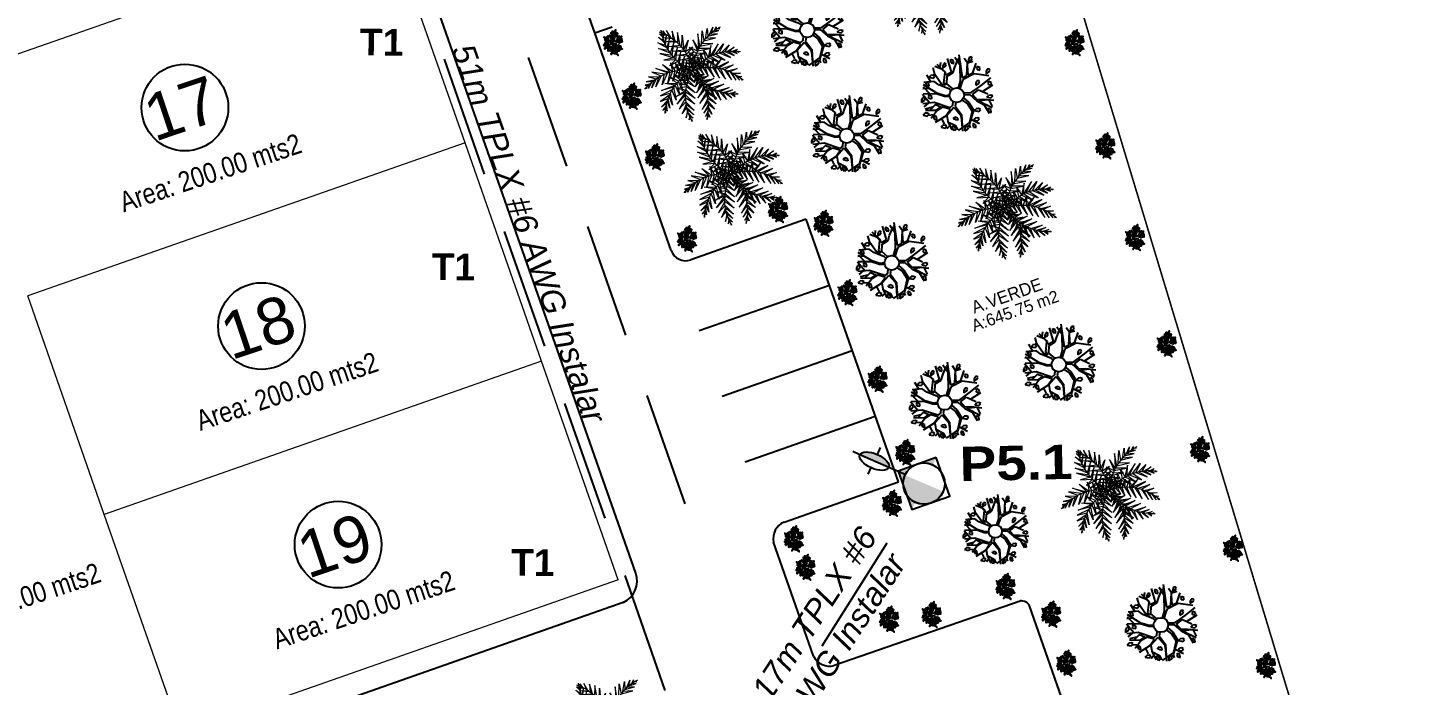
# Model space of a CAD drawing. Extents: x 604418 to 606014, y 1310869 to 1312555.
# Drawn here: x 605750.9 to 605810.6, y 1311115.4 to 1311143.9 of the extents above; entities that cross this region are included whole.
import ezdxf

# ---------------------------------------------------------------- set-up
doc = ezdxf.new("R2010")
doc.units = 0
doc.header["$MEASUREMENT"] = 0
for name, pattern in [('ACAD_ISO14W100', [24, 12, -3, 0, -3, 0, -3, 0, -3]), ('CONTINUA', [0]), ('DASHED', [0.75, 0.5, -0.25])]:
    doc.linetypes.add(name, pattern=pattern)
doc.layers.get('0').update_dxf_attribs({"color": 10})
doc.layers.add('1-Cartografia', color=7, linetype='Continuous', lineweight=13)
doc.layers.add('2.RED_MT_INSTALAR', color=1, linetype='ACAD_ISO14W100', lineweight=30)
for name, color, linetype in [('APOYO EXISTENTE CONCRETO', 7, 'Continuous'), ('ARBOLES', 102, 'Continuous'), ('DETALLES', 7, 'Continuous'), ('FLORES', 7, 'Continuous'), ('HPC A INSTALAR', 1, 'Continuous'), ('MT A INSTALAR', 3, 'Continuous'), ('MUEBLES', 2, 'Continuous'), ('PALME-1', 82, 'Continuous')]:
    doc.layers.add(name, color=color, linetype=linetype)
doc.styles.add('ARIAL', font='')
doc.styles.add('ROTULOS', font='arial.ttf', dxfattribs={"height": 3})
doc.styles.add('TSN - Arial Narrow', font='ARIALN.TTF')
doc.styles.get('ARIAL').set_extended_font_data('Arial Black', bold=True)

# ---------------------------------------------------------------- blocks, each defined once
blk = doc.blocks.new('A$C48C97B70')
at = {"layer": 'PALME-1', "lineweight": 5}
for p, q in [((2.072, 6.54), (2.171, 6.533)), ((2.216, 6.497), (2.072, 6.54)), ((2.315, 6.6), (2.309, 6.418)), ((2.41, 6.325), (2.315, 6.6)), ((2.552, 6.547), (2.605, 6.122)), ((2.687, 6.026), (2.552, 6.547)), ((2.109, 6.384), (2.41, 6.325)), ((2.556, 6.176), (2.109, 6.384)), ((2.171, 6.148), (2.687, 6.026)), ((2.793, 5.89), (2.171, 6.148)), ((2.251, 5.877), (2.912, 5.72)), ((3.009, 5.561), (2.251, 5.877)), ((2.903, 6.407), (2.793, 5.89)), ((2.912, 5.72), (2.903, 6.407)), ((3.221, 6.198), (3.009, 5.561)), ((3.129, 5.334), (3.221, 6.198)), ((3.21, 5.152), (3.477, 5.948)), ((3.477, 5.948), (3.277, 4.976)), ((2.388, 5.472), (3.129, 5.334)), ((3.21, 5.152), (2.388, 5.472)), ((2.535, 5.1), (3.277, 4.976)), ((3.328, 4.818), (2.535, 5.1)), ((2.683, 4.767), (3.377, 4.635)), ((3.409, 4.484), (2.683, 4.767)), ((3.277, 4.976), (3.756, 5.506)), ((3.756, 5.506), (3.328, 4.818)), ((3.909, 4.977), (3.328, 4.818)), ((3.377, 4.635), (3.909, 4.977)), ((5.099, 4.709), (4.7, 4.004)), ((4.863, 4.035), (5.099, 4.709)), ((5.621, 4.675), (4.863, 4.035)), ((5.049, 4.06), (5.621, 4.675)), ((0.485, 3.926), (0.936, 3.651)), ((1.136, 3.706), (0.485, 3.926)), ((1.318, 3.745), (0.768, 3.135)), ((0.788, 4.157), (1.318, 3.745)), ((1.572, 3.782), (0.788, 4.157)), ((1.109, 4.315), (1.959, 3.803)), ((1.771, 3.798), (1.109, 4.315)), ((1.771, 3.798), (1.195, 3.13)), ((1.195, 3.13), (1.572, 3.782)), ((1.595, 3.144), (1.959, 3.803)), ((2.125, 3.798), (1.595, 3.144)), ((1.619, 4.431), (2.125, 3.798)), ((1.959, 3.803), (1.619, 4.431)), ((1.958, 3.173), (2.314, 3.783)), ((2.467, 3.763), (1.958, 3.173)), ((2.169, 4.399), (2.125, 3.798)), ((2.314, 3.783), (2.169, 4.399)), ((2.375, 3.225), (2.621, 3.736)), ((2.483, 4.305), (2.467, 3.763)), ((2.621, 3.736), (2.483, 4.305)), ((2.742, 4.179), (2.773, 3.702)), ((2.911, 3.665), (2.742, 4.179)), ((2.871, 4.392), (3.435, 4.33)), ((3.454, 4.176), (2.871, 4.392)), ((2.956, 4.034), (3.027, 3.628)), ((3.19, 3.57), (2.956, 4.034)), ((3.012, 4.138), (3.464, 4.032)), ((3.469, 3.911), (3.012, 4.138)), ((3.181, 3.857), (3.468, 3.739)), ((3.462, 3.617), (3.181, 3.857)), ((3.925, 4.65), (3.409, 4.484)), ((3.435, 4.33), (3.925, 4.65)), ((3.893, 4.364), (3.454, 4.176)), ((3.464, 4.032), (3.893, 4.364)), ((3.468, 3.739), (3.827, 4.113)), ((3.827, 4.113), (3.469, 3.911)), ((3.685, 3.61), (3.842, 4.104)), ((3.842, 4.104), (3.836, 3.693)), ((3.945, 3.747), (4.03, 4.282)), ((4.254, 3.401), (3.945, 3.747)), ((4.03, 4.282), (4.076, 3.806)), ((4.076, 3.806), (4.544, 3.399)), ((4.221, 3.864), (4.266, 4.448)), ((4.544, 3.399), (4.221, 3.864)), ((4.266, 4.448), (4.368, 3.915)), ((4.368, 3.915), (4.964, 3.413)), ((4.516, 3.959), (4.561, 4.59)), ((4.964, 3.413), (4.516, 3.959)), ((4.561, 4.59), (4.7, 4.004)), ((4.7, 4.004), (5.327, 3.442)), ((5.327, 3.442), (4.863, 4.035)), ((5.049, 4.06), (5.724, 3.492)), ((5.248, 4.076), (5.963, 4.571)), ((5.724, 3.492), (5.248, 4.076)), ((5.963, 4.571), (5.505, 4.079)), ((5.505, 4.079), (6.145, 3.565)), ((5.691, 4.07), (6.298, 4.391)), ((6.145, 3.565), (5.691, 4.07)), ((6.298, 4.391), (5.897, 4.047)), ((5.897, 4.047), (6.422, 3.625)), ((6.068, 4.019), (6.59, 4.15)), ((6.422, 3.625), (6.068, 4.019)), ((6.59, 4.15), (6.19, 3.993)), ((6.261, 3.976), (6.658, 3.683)), ((6.462, 3.919), (6.749, 3.967)), ((6.658, 3.683), (6.462, 3.919)), ((6.749, 3.967), (6.592, 3.874)), ((6.706, 3.831), (6.813, 3.725)), ((6.813, 3.725), (6.759, 3.809)), ((0.172, 3.309), (0.083, 3.188)), ((0.083, 3.188), (0.123, 3.278)), ((0.108, 3.437), (0.277, 3.37)), ((0.398, 3.434), (0.108, 3.437)), ((0.236, 3.642), (0.655, 3.551)), ((0.772, 3.596), (0.236, 3.642)), ((0.588, 3.523), (0.242, 3.171)), ((0.242, 3.171), (0.398, 3.434)), ((0.936, 3.651), (0.485, 3.15)), ((0.485, 3.15), (0.772, 3.596)), ((0.768, 3.135), (1.136, 3.706)), ((2.305, 2.87), (2.804, 2.657)), ((2.885, 2.79), (2.305, 2.87)), ((2.773, 3.702), (2.375, 3.225)), ((2.517, 3.065), (2.973, 2.919)), ((3.058, 3.034), (2.517, 3.065)), ((2.661, 3.273), (2.911, 3.665)), ((3.027, 3.628), (2.661, 3.273)), ((3.248, 3.258), (2.731, 3.212)), ((2.731, 3.212), (3.134, 3.129)), ((2.973, 2.919), (3.27, 2.374)), ((2.982, 3.339), (3.19, 3.57)), ((3.302, 3.524), (2.982, 3.339)), ((3.331, 2.658), (3.058, 3.034)), ((3.134, 3.129), (3.331, 2.658)), ((3.387, 2.981), (3.248, 3.258)), ((3.333, 3.347), (3.387, 2.981)), ((3.534, 3.189), (3.34, 2.708)), ((3.34, 2.708), (3.598, 3.029)), ((3.647, 2.918), (3.373, 2.451)), ((3.494, 3.304), (3.845, 3.186)), ((3.845, 3.186), (3.534, 3.189)), ((3.581, 3.546), (3.927, 3.415)), ((3.598, 3.029), (4.106, 2.989)), ((4.106, 2.989), (3.647, 2.918)), ((3.927, 3.415), (3.685, 3.61)), ((3.71, 2.789), (4.331, 2.805)), ((4.331, 2.805), (3.785, 2.652)), ((3.836, 3.693), (4.254, 3.401)), ((1.792, 1.596), (2.581, 2.199)), ((2.516, 2.023), (1.792, 1.596)), ((1.871, 2.113), (2.646, 2.352)), ((2.581, 2.199), (1.871, 2.113)), ((2.103, 2.613), (2.646, 2.352)), ((2.729, 2.522), (2.103, 2.613)), ((2.516, 2.023), (2.926, 1.242)), ((3.06, 1.619), (2.581, 2.199)), ((2.646, 2.352), (3.06, 1.619)), ((3.166, 1.967), (2.729, 2.522)), ((2.804, 2.657), (3.166, 1.967)), ((3.27, 2.374), (2.885, 2.79)), ((3.373, 2.451), (3.71, 2.789)), ((3.785, 2.652), (3.45, 2.173)), ((3.45, 2.173), (3.866, 2.519)), ((3.953, 2.391), (3.586, 1.876)), ((3.586, 1.876), (4.066, 2.239)), ((3.866, 2.519), (4.646, 2.527)), ((3.926, 1.441), (4.066, 2.239)), ((4.172, 2.112), (3.926, 1.441)), ((4.646, 2.527), (3.953, 2.391)), ((4.066, 2.239), (4.908, 2.274)), ((4.908, 2.274), (4.172, 2.112)), ((4.35, 1.136), (4.172, 2.112)), ((4.3, 1.974), (5.183, 1.983)), ((4.3, 1.974), (4.35, 1.136)), ((5.183, 1.983), (4.444, 1.835)), ((2.457, 1.832), (1.821, 1.24)), ((1.821, 1.24), (2.399, 1.582)), ((2.369, 1.398), (1.925, 0.874)), ((1.925, 0.874), (2.347, 1.192)), ((2.338, 1.019), (2.097, 0.538)), ((2.647, 0.589), (2.338, 1.019)), ((2.347, 1.192), (2.647, 0.589)), ((2.764, 0.846), (2.369, 1.398)), ((2.399, 1.582), (2.764, 0.846)), ((2.926, 1.242), (2.457, 1.832)), ((4.444, 1.835), (4.68, 0.999)), ((4.68, 0.999), (4.639, 1.669)), ((4.639, 1.669), (5.461, 1.659)), ((5.461, 1.659), (4.789, 1.558)), ((4.789, 1.558), (5.053, 0.924)), ((5.053, 0.924), (4.963, 1.444)), ((4.963, 1.444), (5.636, 1.437)), ((5.636, 1.437), (5.112, 1.358)), ((5.112, 1.358), (5.431, 0.925)), ((5.431, 0.925), (5.223, 1.3)), ((5.289, 1.268), (5.782, 1.241)), ((5.782, 1.241), (5.48, 1.184)), ((5.48, 1.184), (5.67, 0.964)), ((5.67, 0.964), (5.609, 1.136)), ((5.724, 1.097), (5.874, 1.11)), ((5.874, 1.11), (5.78, 1.08)), ((2.097, 0.538), (2.337, 0.894)), ((2.351, 0.612), (2.242, 0.343)), ((2.242, 0.343), (2.366, 0.476)), ((2.338, 0.821), (2.539, 0.37)), ((2.539, 0.37), (2.351, 0.612)), ((2.384, 0.355), (2.464, 0.229)), ((2.464, 0.229), (2.394, 0.298))]:
    blk.add_line(p, q, dxfattribs=at)
for points in [[(2.17, 6.478), (2.241, 6.61), (2.176, 6.535)], [(2.227, 5.436), (1.748, 5.928), (2.191, 5.641)], [(2.17, 5.812), (1.897, 6.276), (2.16, 5.937)], [(2.155, 6.219), (2.027, 6.48), (2.16, 6.356)], [(2.156, 6.01), (2.325, 6.474), (2.155, 6.219)], [(2.191, 5.641), (2.448, 6.263), (2.17, 5.812)], [(2.271, 5.255), (2.584, 6.015), (2.227, 5.436)], [(2.418, 4.824), (2.773, 5.631), (2.346, 5.01)], [(4.393, 4.884), (4.496, 5.717), (4.256, 4.754)], [(4.545, 5.014), (4.834, 5.833), (4.75, 5.166)], [(4.907, 5.267), (5.211, 5.884), (5.087, 5.37)], [(5.242, 5.447), (5.588, 5.859), (5.357, 5.498)], [(5.424, 5.526), (5.918, 5.521), (5.621, 5.597)], [(5.621, 5.597), (5.824, 5.804), (5.752, 5.637)], [(5.87, 5.669), (6.018, 5.646), (5.926, 5.682)], [(2.418, 4.824), (1.666, 5.198), (2.495, 4.652)], [(2.346, 5.01), (1.67, 5.556), (2.271, 5.255)], [(2.495, 4.652), (1.781, 4.688), (2.57, 4.504)], [(2.57, 4.504), (2.932, 5.265), (2.495, 4.652)], [(2.749, 4.211), (3.062, 4.925), (2.665, 4.34)], [(3.836, 4.239), (3.531, 4.739), (3.925, 4.367)], [(4.019, 4.489), (3.686, 5.027), (4.142, 4.634)], [(4.256, 4.754), (4.053, 5.439), (4.142, 4.634)], [(4.142, 4.634), (4.98, 4.546), (4.256, 4.754)], [(4.393, 4.884), (5.273, 4.819), (4.545, 5.014)], [(4.75, 5.166), (5.571, 5.125), (4.907, 5.267)], [(5.087, 5.37), (5.76, 5.335), (5.242, 5.447)], [(2.665, 4.34), (2.047, 4.205), (2.57, 4.504)], [(2.84, 4.084), (2.267, 3.963), (2.749, 4.211)], [(3.03, 3.852), (2.492, 3.783), (2.936, 3.961)], [(3.235, 3.642), (2.716, 3.653), (3.112, 3.763)], [(2.936, 3.961), (3.195, 4.526), (2.84, 4.084)], [(3.112, 3.763), (3.275, 4.247), (3.03, 3.852)], [(3.325, 3.56), (3.354, 3.929), (3.235, 3.642)], [(3.551, 3.72), (3.388, 4.212), (3.624, 3.876)], [(3.681, 3.983), (3.437, 4.467), (3.752, 4.108)], [(3.624, 3.876), (4.134, 3.884), (3.681, 3.983)], [(3.73, 3.458), (4.128, 3.79), (3.902, 3.447)], [(3.752, 4.108), (4.371, 4.052), (3.836, 4.239)], [(3.925, 4.367), (4.703, 4.31), (4.019, 4.489)], [(4.023, 3.434), (4.383, 3.838), (4.165, 3.413)], [(4.318, 3.383), (4.671, 3.85), (4.469, 3.347)], [(4.618, 3.304), (4.996, 3.811), (4.797, 3.243)], [(1.889, 2.751), (1.05, 2.782), (2.039, 2.865)], [(2.039, 2.865), (1.395, 3.175), (2.176, 2.959)], [(2.338, 3.057), (1.86, 3.471), (2.176, 2.959)], [(2.176, 2.959), (2.13, 2.118), (2.039, 2.865)], [(2.614, 3.199), (2.169, 3.579), (2.474, 3.131)], [(2.474, 3.131), (2.407, 2.354), (2.338, 3.057)], [(2.892, 3.311), (2.453, 3.629), (2.757, 3.26)], [(2.757, 3.26), (2.714, 2.641), (2.614, 3.199)], [(3.173, 3.397), (2.712, 3.637), (3.007, 3.35)], [(3.007, 3.35), (2.918, 2.847), (2.892, 3.311)], [(3.291, 3.426), (3.14, 3.089), (3.173, 3.397)], [(3.735, 2.799), (3.284, 2.372), (3.778, 2.649)], [(3.645, 3.048), (3.314, 2.661), (3.689, 2.935)], [(3.524, 3.316), (3.359, 2.985), (3.577, 3.207)], [(3.504, 3.607), (3.861, 3.703), (3.551, 3.72)], [(3.577, 3.207), (4.054, 3.003), (3.645, 3.048)], [(3.608, 3.461), (3.828, 3.163), (3.73, 3.458)], [(3.689, 2.935), (4.213, 2.799), (3.735, 2.799)], [(3.902, 3.447), (4.096, 2.975), (4.023, 3.434)], [(4.165, 3.413), (4.34, 2.817), (4.318, 3.383)], [(4.469, 3.347), (4.701, 2.603), (4.618, 3.304)], [(4.951, 3.181), (5.513, 3.622), (4.797, 3.243)], [(4.797, 3.243), (5.023, 2.432), (4.951, 3.181)], [(5.122, 3.102), (5.935, 3.312), (4.951, 3.181)], [(5.122, 3.102), (5.384, 2.259), (5.298, 3.008)], [(5.298, 3.008), (6.166, 3.04), (5.516, 2.873)], [(5.516, 2.873), (5.778, 2.094), (5.667, 2.764)], [(1.198, 2.002), (0.737, 1.726), (1.13, 1.897)], [(1.429, 2.305), (0.772, 2.102), (1.299, 2.143)], [(1.737, 2.622), (0.883, 2.467), (1.554, 2.443)], [(1.299, 2.143), (1.227, 1.473), (1.198, 2.002)], [(1.554, 2.443), (1.465, 1.626), (1.429, 2.305)], [(1.889, 2.751), (1.814, 1.872), (1.737, 2.622)], [(3.872, 2.159), (3.253, 1.588), (3.887, 1.994)], [(3.815, 2.498), (3.259, 1.952), (3.845, 2.347)], [(3.778, 2.649), (4.355, 2.548), (3.815, 2.498)], [(3.845, 2.347), (4.468, 2.241), (3.872, 2.159)], [(3.887, 1.994), (4.536, 1.694), (3.872, 2.159)], [(3.895, 1.806), (4.452, 1.178), (3.887, 1.994)], [(5.667, 2.764), (6.352, 2.708), (5.829, 2.634)], [(5.829, 2.634), (6.043, 1.995), (5.957, 2.518)], [(5.957, 2.518), (6.468, 2.348), (6.047, 2.431)], [(6.097, 2.378), (6.274, 1.917), (6.236, 2.221)], [(6.236, 2.221), (6.503, 2.108), (6.321, 2.114)], [(6.394, 2.016), (6.426, 1.87), (6.427, 1.969)], [(0.99, 1.652), (0.753, 1.484), (0.93, 1.529)], [(0.88, 1.418), (0.879, 1.268), (0.858, 1.364)], [(1.092, 1.835), (1.018, 1.347), (0.99, 1.652)], [(3.895, 1.806), (3.264, 1.188), (3.891, 1.606)], [(3.87, 1.351), (3.296, 0.762), (3.843, 1.166)], [(3.8, 0.963), (3.329, 0.481), (3.756, 0.796)], [(3.843, 1.166), (4.104, 0.531), (3.8, 0.963)], [(3.891, 1.606), (4.315, 0.848), (3.87, 1.351)], [(3.694, 0.607), (3.365, 0.24), (3.618, 0.413)], [(3.507, 0.179), (3.392, 0.083), (3.48, 0.128)], [(3.618, 0.413), (3.639, 0.123), (3.562, 0.288)], [(3.756, 0.796), (3.836, 0.264), (3.718, 0.676)]]:
    blk.add_lwpolyline(points, dxfattribs=at)
for centre, start, end in [((5.589, 6.144), 171.01045, 231.44645), ((6.694, 2.334), 100.47619, 160.91219), ((4.041, 0.074), 99.94926, 160.38526), ((0.46, 1.763), 329.11631, 29.5523), ((3.594, 0.025), 32.00062, 92.43661)]:
    blk.add_arc(centre, 3.435, start, end, dxfattribs=at)
at = {"layer": 'PALME-1', "lineweight": 5, "extrusion": (0, 0, -1)}
for centre, major_axis, start_param, end_param in [((0.035, 3.843), (2.429, 2.429), -0.156897, 0.89791), ((1.947, 0.368), (-2.429, 2.429), 0.182844, 1.237651), ((5.421, 0.645), (-2.429, 2.429), 0.173647, 1.228454), ((5.771, 0.927), (2.429, 2.429), 3.700109, 4.754916), ((6.759, 4.372), (-2.429, 2.429), 4.173367, 5.228174)]:
    blk.add_ellipse(centre, major_axis=major_axis, ratio=1, start_param=start_param, end_param=end_param, dxfattribs=at)
blk = doc.blocks.new('p_arbol04')
at = {"layer": 'ARBOLES'}
for p, q in [((-0.62, 1.75), (-0.41, 2.36)), ((0.05, 1.88), (0.35, 2.36)), ((0.76, 1.7), (0.54, 2.32)), ((0.74, 1.39), (0.8, 2.29)), ((-1.98, 0.65), (-1.85, 1.57)), ((-1.07, 0.75), (-1.81, 1.55)), ((-1.14, 1.51), (-1.48, 1.85)), ((-1.41, 1.11), (-1.36, 1.9)), ((-1, 0.76), (-1.21, 2.04)), ((-0.41, 1.55), (-1.03, 2.13)), ((-0.37, 1.09), (-0.41, 1.55)), ((-0.18, 0.97), (0.05, 1.88)), ((0.02, 0.88), (0.74, 1.39)), ((0.64, 1.2), (0.78, 1.37)), ((0.7, 1.17), (0.64, 1.2)), ((0.71, 1.16), (1.12, 1.01)), ((0.77, 1.94), (1.1, 2.18)), ((0.78, 1.37), (0.78, 1.94)), ((1.12, 1.01), (1.72, 1.99)), ((2.58, 1.48), (1.36, 0.04)), ((1.57, 1.06), (2.28, 1.3)), ((1.98, 0.83), (2.18, 1.57)), ((1.98, 0.83), (2.41, 1.3)), ((-2.49, -0.25), (-2.83, 0.07)), ((-2.14, -0.12), (-2.67, 0.51)), ((-2.08, 0.23), (-2.6, 0.6)), ((-2.08, 0.74), (-2.54, 0.81)), ((-1.77, 0.21), (-2.44, 0.25)), ((-1.72, 0.41), (-2.41, 1.04)), ((-1.77, 0.21), (-1.62, -0.24)), ((-1.19, -0.84), (-1.72, 0.41)), ((-0.78, 0.09), (-1.07, 0.75)), ((-0.71, 0.11), (-1, 0.76)), ((-0.52, -0.23), (-0.78, 0.09)), ((-0.43, -0.13), (-0.71, 0.11)), ((-0.05, 0.2), (-0.37, 1.09)), ((-0.01, 0.62), (-0.18, 0.97)), ((-0.06, 0.02), (-0.05, 0.2)), ((-0.01, 0.62), (0.02, 0.88)), ((0.12, 0.65), (0.61, 1.04)), ((0.14, 0), (0.12, 0.65)), ((0.61, 1.04), (1.16, 0.87)), ((1.03, -0.05), (1.98, 0.83)), ((1.16, 0.87), (1.57, 1.06)), ((1.36, 0.04), (1.72, -0.14)), ((1.72, -0.14), (2.54, 0.51)), ((1.82, -0.19), (2.38, 0.38)), ((2.54, 0.51), (2.64, 0.95)), ((2.54, 0.51), (2.93, 0.27)), ((-1.88, -1.05), (-2.9, -0.75)), ((-2.05, -0.21), (-2.86, -0.28)), ((-2.31, -0.92), (-2.5, -1.37)), ((-1.62, -0.24), (-2.14, -0.12)), ((-1.82, -1.07), (-2.14, -1.47)), ((-1.55, -0.37), (-2.05, -0.21)), ((-1.26, -0.98), (-1.88, -1.05)), ((-1, -1.07), (-1.82, -1.07)), ((-1.26, -0.95), (-1.55, -0.37)), ((-0.87, -0.89), (-1.19, -0.84)), ((-0.93, -1.07), (-1.04, -1.87)), ((-1, -1.07), (-0.93, -1.07)), ((-0.8, -1.07), (-0.98, -1.93)), ((-0.87, -0.89), (-0.62, -0.71)), ((-0.53, -0.91), (-0.8, -1.07)), ((-0.8, -1.07), (-0.8, -1.07)), ((0.39, -1), (0.71, -1.35)), ((0.87, -1.33), (0.47, -0.9)), ((0.5, -0.29), (1.03, -0.05)), ((0.55, -0.43), (1.13, -0.19)), ((1.13, -0.19), (1.36, -0.12)), ((1.36, -0.12), (2.25, -0.47)), ((1.82, -0.19), (2.21, -0.35)), ((2.21, -0.35), (3, -0.03)), ((2.25, -0.47), (2.93, -1.49)), ((-2.29, -1.81), (-2.64, -1.81)), ((-2.14, -1.47), (-2.44, -2.18)), ((-2.15, -1.48), (-1.98, -2.16)), ((-1.98, -2.16), (-2.14, -2.51)), ((-0.98, -1.93), (-1.95, -2.89)), ((-1.15, -2.05), (-1.54, -2.45)), ((-1.04, -1.87), (-1.15, -2.05)), ((0.02, -1.72), (-0.18, -2.39)), ((0.18, -1.72), (-0.05, -2.42)), ((-0.04, -1.18), (0.02, -1.72)), ((0.18, -1.14), (0.18, -1.72)), ((0.71, -1.35), (0.71, -2.14)), ((0.71, -2.14), (0.87, -2.79)), ((0.87, -1.51), (0.8, -2.05)), ((0.8, -2.05), (1.17, -2.44)), ((0.8, -2.23), (1.13, -3.44)), ((0.8, -2.23), (1.33, -2.67)), ((0.87, -1.33), (1.89, -1.56)), ((0.87, -1.51), (1.49, -1.63)), ((1.49, -1.63), (1.72, -2.42)), ((1.59, -1.97), (2.57, -2.25)), ((1.89, -1.56), (2.9, -1.74)), ((-1.03, -2.86), (-2.14, -2.6)), ((-1.53, -2.44), (-1.76, -2.68)), ((-0.05, -2.42), (-1.19, -2.97)), ((-0.18, -2.39), (-1.03, -2.86)), ((-0.74, -2.76), (-0.54, -3.53)), ((0.87, -2.79), (0.61, -3.55)), ((1.17, -2.44), (1.66, -3.14)), ((1.43, -2.81), (1.2, -3.37))]:
    blk.add_line(p, q, dxfattribs=at)
at = {"layer": 'ARBOLES', "color": 1}
for p, q in [((-2.25, 1.32), (-2.4, 1.19)), ((-2.4, 1.19), (-2.18, 1.14)), ((-2.07, 1.38), (-2.25, 1.32)), ((-2.18, 1.14), (-1.99, 1.16)), ((-1.95, 1.3), (-2.07, 1.38)), ((-1.99, 1.16), (-1.95, 1.3)), ((-0.96, 2.01), (-1.09, 1.8)), ((-1.09, 1.8), (-0.98, 1.62)), ((-0.98, 1.62), (-0.83, 1.8)), ((-0.96, 2.01), (-0.87, 1.99)), ((-0.83, 1.8), (-0.87, 1.99)), ((-0.43, 2.09), (-0.27, 1.8)), ((-0.43, 2.09), (-0.23, 2.09)), ((-0.27, 1.8), (-0.04, 1.8)), ((-0.08, 1.96), (-0.23, 2.09)), ((-0.04, 1.8), (-0.08, 1.96)), ((1.01, 1.88), (0.86, 1.75)), ((0.86, 1.75), (1.08, 1.7)), ((1.2, 1.93), (1.01, 1.88)), ((1.08, 1.7), (1.27, 1.72)), ((1.31, 1.86), (1.2, 1.93)), ((1.27, 1.72), (1.31, 1.86)), ((1.77, 1.72), (1.65, 1.51)), ((1.65, 1.51), (1.76, 1.32)), ((1.76, 1.32), (1.91, 1.51)), ((1.77, 1.72), (1.87, 1.7)), ((1.91, 1.51), (1.87, 1.7)), ((-3.09, 0.4), (-2.93, 0.1)), ((-3.09, 0.4), (-2.89, 0.4)), ((-2.93, 0.1), (-2.7, 0.1)), ((-2.74, 0.26), (-2.89, 0.4)), ((-2.7, 0.1), (-2.74, 0.26)), ((-1.69, 1.09), (-1.73, 0.95)), ((-1.73, 0.95), (-1.62, 0.77)), ((-1.54, 1.11), (-1.69, 1.09)), ((-1.62, 0.77), (-1.58, 0.79)), ((-1.58, 0.79), (-1.47, 0.9)), ((-1.47, 0.9), (-1.54, 1.11)), ((2.81, 0.63), (2.66, 0.5)), ((2.66, 0.5), (2.88, 0.45)), ((3, 0.69), (2.81, 0.63)), ((2.88, 0.45), (3.07, 0.47)), ((3.11, 0.61), (3, 0.69)), ((3.07, 0.47), (3.11, 0.61)), ((-2.61, -0.3), (-2.74, -0.51)), ((-2.74, -0.51), (-2.63, -0.69)), ((-2.63, -0.69), (-2.48, -0.51)), ((-2.61, -0.3), (-2.52, -0.32)), ((-2.48, -0.51), (-2.52, -0.32)), ((1.76, -1.09), (1.61, -1.22)), ((1.95, -1.04), (1.76, -1.09)), ((2.06, -1.12), (1.95, -1.04)), ((2.02, -1.25), (2.06, -1.12)), ((2.7, -0.32), (2.66, -0.45)), ((2.66, -0.45), (2.77, -0.64)), ((2.85, -0.29), (2.7, -0.32)), ((2.77, -0.64), (2.81, -0.61)), ((2.81, -0.61), (2.92, -0.51)), ((2.92, -0.51), (2.85, -0.29)), ((3.03, -1.09), (2.88, -1.22)), ((3.22, -1.04), (3.03, -1.09)), ((3.33, -1.12), (3.22, -1.04)), ((3.3, -1.25), (3.33, -1.12)), ((-2.87, -1.36), (-2.7, -1.65)), ((-2.87, -1.36), (-2.67, -1.36)), ((-2.7, -1.65), (-2.48, -1.65)), ((-2.52, -1.49), (-2.67, -1.36)), ((-2.48, -1.65), (-2.52, -1.49)), ((-2.24, -2.02), (-2.37, -2.23)), ((-2.37, -2.23), (-2.25, -2.42)), ((-2.25, -2.42), (-2.1, -2.23)), ((-2.24, -2.02), (-2.14, -2.05)), ((-2.1, -2.23), (-2.14, -2.05)), ((-1.67, -1.68), (-1.55, -1.62)), ((-1.61, -1.87), (-1.67, -1.68)), ((-1.52, -2.01), (-1.61, -1.87)), ((-1.55, -1.62), (-1.41, -1.72)), ((-1.41, -1.87), (-1.52, -2.01)), ((-1.41, -1.72), (-1.41, -1.87)), ((1.61, -1.22), (1.83, -1.28)), ((1.83, -1.28), (2.02, -1.25)), ((2.4, -1.83), (2.36, -1.97)), ((2.36, -1.97), (2.47, -2.15)), ((2.55, -1.81), (2.4, -1.83)), ((2.47, -2.15), (2.51, -2.13)), ((2.51, -2.13), (2.62, -2.02)), ((2.62, -2.02), (2.55, -1.81)), ((2.88, -1.22), (3.11, -1.28)), ((3.11, -1.28), (3.3, -1.25)), ((-1.65, -2.9), (-1.8, -3.03)), ((-1.8, -3.03), (-1.58, -3.08)), ((-1.47, -2.84), (-1.65, -2.9)), ((-1.58, -3.08), (-1.39, -3.06)), ((-1.35, -2.92), (-1.47, -2.84)), ((-1.39, -3.06), (-1.35, -2.92)), ((-1.19, -2.97), (-1.32, -3.18)), ((-0.98, -3.16), (-1.09, -3.35)), ((-1.09, -3.35), (-0.98, -3.53)), ((-0.87, -3.16), (-0.98, -3.14)), ((-0.98, -3.53), (-0.83, -3.35)), ((-0.83, -3.35), (-0.87, -3.16)), ((-0.66, -2.98), (-0.49, -3.27)), ((-0.66, -2.98), (-0.45, -2.98)), ((-0.49, -3.27), (-0.27, -3.27)), ((-0.3, -3.11), (-0.45, -2.98)), ((-0.27, -3.27), (-0.3, -3.11)), ((-0.02, -2.52), (0.15, -2.82)), ((-0.02, -2.52), (0.18, -2.52)), ((0.15, -2.82), (0.37, -2.82)), ((0.33, -2.66), (0.18, -2.52)), ((0.37, -2.82), (0.33, -2.66)), ((0.8, -3.24), (0.67, -3.45)), ((0.8, -3.24), (0.9, -3.27)), ((0.93, -3.45), (0.9, -3.27)), ((1.48, -2.55), (1.65, -2.84)), ((1.48, -2.55), (1.68, -2.55)), ((1.65, -2.84), (1.87, -2.84)), ((1.83, -2.68), (1.68, -2.55)), ((1.87, -2.84), (1.83, -2.68)), ((0.67, -3.45), (0.78, -3.64)), ((0.78, -3.64), (0.93, -3.45))]:
    blk.add_line(p, q, dxfattribs=at)
at = {"layer": 'ARBOLES'}
blk.add_circle((-0.03, -0.58), 0.6, dxfattribs=at)
blk = doc.blocks.new('FLORES-1')
at = {"color": 86, "linetype": 'Continuous'}
for p, q in [((0.05, 0.385), (0.045, 0.422)), ((-0.188, 0.272), (-0.183, 0.181)), ((-0.183, 0.181), (-0.159, 0.155)), ((-0.159, 0.155), (-0.182, 0.283)), ((-0.141, 0.099), (-0.027, -0.013)), ((-0.074, 0.088), (-0.105, 0.101)), ((-0.064, 0.077), (-0.101, 0.09)), ((0.056, 0.146), (-0.002, 0.01)), ((0.05, 0.382), (0.061, 0.281)), ((0.054, 0.385), (0.068, 0.419)), ((0.168, 0.017), (0.07, -0.012)), ((0.168, 0.017), (0.196, 0.029)), ((0.23, 0.294), (0.188, 0.231))]:
    blk.add_line(p, q, dxfattribs=at)
at = {"color": 1, "linetype": 'Continuous'}
for p, q in [((-0.183, 0.183), (-0.196, 0.169)), ((0.056, 0.146), (0.064, 0.192)), ((0.069, 0.177), (0.069, 0.199))]:
    blk.add_line(p, q, dxfattribs=at)
for points in [[(0.084, 0.441), (0.152, 0.44), (0.085, 0.447), (0.124, 0.455), (0.072, 0.453), (0.087, 0.468), (0.06, 0.456), (0.064, 0.474), (0.051, 0.456), (0.05, 0.474), (0.045, 0.457), (0.036, 0.47), (0.04, 0.457), (0.023, 0.465), (0.033, 0.457), (0.015, 0.47), (0.017, 0.454), (-0.001, 0.459), (0.011, 0.451), (-0.017, 0.462), (-0.001, 0.45), (-0.035, 0.448), (-0.004, 0.442), (-0.047, 0.437), (0.006, 0.44), (-0.037, 0.419), (0.016, 0.439), (-0.004, 0.418), (0.022, 0.443), (0.016, 0.409), (0.033, 0.442), (0.036, 0.418), (0.042, 0.442), (0.05, 0.41), (0.048, 0.441), (0.076, 0.417), (0.065, 0.439), (0.107, 0.412), (0.074, 0.44), (0.127, 0.42), (0.089, 0.442)], [(-0.161, 0.17), (-0.138, 0.187), (-0.16, 0.156), (-0.125, 0.173), (-0.153, 0.149), (-0.107, 0.154), (-0.149, 0.14), (-0.102, 0.131), (-0.151, 0.128), (-0.104, 0.11), (-0.151, 0.116), (-0.105, 0.094), (-0.159, 0.11), (-0.131, 0.072), (-0.17, 0.108), (-0.151, 0.054), (-0.173, 0.105), (-0.174, 0.045), (-0.182, 0.107), (-0.196, 0.04), (-0.198, 0.11), (-0.221, 0.046), (-0.215, 0.11), (-0.243, 0.051), (-0.228, 0.109), (-0.27, 0.068), (-0.238, 0.119), (-0.29, 0.093), (-0.248, 0.129), (-0.305, 0.123), (-0.257, 0.144), (-0.311, 0.148), (-0.257, 0.153), (-0.304, 0.169), (-0.253, 0.161), (-0.287, 0.186), (-0.248, 0.17), (-0.262, 0.201), (-0.24, 0.176), (-0.237, 0.213), (-0.23, 0.179), (-0.217, 0.217), (-0.218, 0.176), (-0.199, 0.215), (-0.205, 0.178), (-0.188, 0.215), (-0.195, 0.173)], [(-0.157, 0.318), (-0.107, 0.327), (-0.161, 0.329), (-0.128, 0.346), (-0.163, 0.335), (-0.148, 0.355), (-0.167, 0.338), (-0.169, 0.36), (-0.176, 0.339), (-0.18, 0.36), (-0.181, 0.338), (-0.191, 0.359), (-0.192, 0.336), (-0.209, 0.354), (-0.2, 0.336), (-0.227, 0.342), (-0.209, 0.328), (-0.239, 0.333), (-0.212, 0.32), (-0.244, 0.321), (-0.209, 0.317), (-0.238, 0.301), (-0.202, 0.317), (-0.228, 0.286), (-0.194, 0.311), (-0.202, 0.277), (-0.182, 0.31), (-0.176, 0.275), (-0.173, 0.31), (-0.152, 0.282), (-0.163, 0.32), (-0.123, 0.296), (-0.161, 0.315)], [(-0.177, 0.172), (-0.183, 0.168), (-0.179, 0.175)], [(-0.169, 0.164), (-0.172, 0.161), (-0.169, 0.165)], [(-0.166, 0.196), (-0.161, 0.206), (-0.167, 0.2)], [(-0.161, 0.176), (-0.147, 0.195), (-0.163, 0.183)], [(0.079, 0.181), (0.071, 0.145), (0.07, 0.173)], [(0.081, 0.193), (0.082, 0.199), (0.083, 0.195)], [(0.099, 0.195), (0.086, 0.154), (0.085, 0.185)], [(0.149, 0.231), (0.179, 0.239), (0.147, 0.224), (0.194, 0.21), (0.144, 0.217), (0.19, 0.193), (0.15, 0.195), (0.17, 0.167), (0.12, 0.192), (0.135, 0.159), (0.112, 0.2), (0.11, 0.152), (0.101, 0.196)], [(0.225, 0.069), (0.258, 0.082), (0.237, 0.065), (0.264, 0.069), (0.237, 0.056), (0.266, 0.058), (0.237, 0.05), (0.272, 0.045), (0.243, 0.04), (0.273, 0.027), (0.245, 0.035), (0.257, 0.006), (0.236, 0.028), (0.245, -0.007), (0.232, 0.025), (0.222, -0.015), (0.224, 0.023), (0.2, -0.002), (0.211, 0.024), (0.176, 0.009), (0.206, 0.034), (0.159, 0.034), (0.197, 0.043), (0.157, 0.052), (0.192, 0.054), (0.163, 0.077), (0.196, 0.063), (0.188, 0.095), (0.202, 0.068), (0.213, 0.106), (0.218, 0.075), (0.244, 0.104), (0.229, 0.067)], [(0.271, 0.347), (0.243, 0.307), (0.28, 0.334), (0.258, 0.297), (0.289, 0.324), (0.268, 0.282), (0.294, 0.316), (0.29, 0.273), (0.305, 0.315), (0.317, 0.258), (0.315, 0.304), (0.35, 0.265), (0.327, 0.307), (0.374, 0.287), (0.344, 0.313), (0.369, 0.309), (0.332, 0.326), (0.352, 0.33), (0.324, 0.336), (0.331, 0.347), (0.316, 0.346), (0.319, 0.362), (0.304, 0.362), (0.306, 0.384), (0.293, 0.373), (0.294, 0.392), (0.278, 0.386), (0.273, 0.409), (0.265, 0.386), (0.251, 0.419), (0.262, 0.377), (0.224, 0.401), (0.259, 0.375), (0.21, 0.378), (0.259, 0.367), (0.215, 0.357), (0.268, 0.358), (0.22, 0.342), (0.271, 0.351), (0.226, 0.329), (0.266, 0.341)]]:
    blk.add_lwpolyline(points, dxfattribs=at)
at = {"color": 50, "linetype": 'Continuous'}
for points in [[(0.043, 0.454), (0.04, 0.455), (0.029, 0.455), (0.02, 0.453), (0.007, 0.451), (-0.004, 0.448), (-0.008, 0.445), (-0.004, 0.442), (0.015, 0.441), (0.033, 0.442), (0.055, 0.441), (0.069, 0.441), (0.084, 0.443), (0.081, 0.452), (0.067, 0.455), (0.053, 0.455), (0.039, 0.453)], [(-0.161, 0.317), (-0.16, 0.319), (-0.16, 0.324), (-0.162, 0.328), (-0.169, 0.335), (-0.171, 0.336), (-0.182, 0.337), (-0.192, 0.335), (-0.203, 0.327), (-0.207, 0.32), (-0.204, 0.314), (-0.198, 0.311), (-0.188, 0.312), (-0.178, 0.313), (-0.167, 0.315), (-0.159, 0.317)], [(0.117, 0.232), (0.11, 0.234), (0.1, 0.236), (0.088, 0.236), (0.074, 0.234), (0.063, 0.228), (0.054, 0.219), (0.051, 0.211), (0.054, 0.204), (0.063, 0.201), (0.08, 0.2), (0.086, 0.199)], [(0.104, 0.197), (0.108, 0.196), (0.124, 0.195), (0.137, 0.199), (0.144, 0.211), (0.139, 0.22), (0.136, 0.222)], [(0.231, 0.049), (0.23, 0.053), (0.227, 0.057), (0.219, 0.062), (0.207, 0.062), (0.2, 0.056), (0.204, 0.049), (0.207, 0.041), (0.214, 0.031), (0.224, 0.03), (0.232, 0.031), (0.237, 0.039), (0.234, 0.048), (0.23, 0.052)], [(0.278, 0.38), (0.271, 0.381), (0.263, 0.378), (0.262, 0.372), (0.268, 0.362), (0.275, 0.351), (0.288, 0.337), (0.301, 0.321), (0.317, 0.307), (0.326, 0.313), (0.322, 0.329), (0.315, 0.34), (0.307, 0.35), (0.294, 0.366), (0.28, 0.377)]]:
    blk.add_lwpolyline(points, dxfattribs=at)
at = {"color": 86, "linetype": 'Continuous'}
for points in [[(0.102, 0.471), (0.12, 0.499), (0.122, 0.485), (0.114, 0.464)], [(-0.3, 0.135), (-0.385, 0.181), (-0.363, 0.19), (-0.305, 0.159)], [(-0.223, 0.04), (-0.262, -0.01), (-0.273, -0.009), (-0.233, 0.049)], [(-0.219, 0.287), (-0.27, 0.256), (-0.269, 0.243), (-0.208, 0.289)], [(-0.217, 0.356), (-0.235, 0.368), (-0.251, 0.364), (-0.223, 0.355)], [(-0.17, 0.299), (-0.144, 0.266), (-0.019, -0.02)], [(-0.078, 0.029), (-0.159, 0.014), (-0.167, 0.003), (-0.073, 0.029)], [(-0.136, 0.247), (-0.09, 0.317), (-0.09, 0.296), (-0.132, 0.248)], [(-0.104, 0.181), (-0.069, 0.258), (-0.065, 0.242), (-0.102, 0.175)], [(-0.071, 0.106), (-0.022, 0.181), (-0.019, 0.155), (-0.068, 0.101)], [(0.004, -0.008), (-0.032, 0.064), (-0.046, 0.045), (0.001, -0.001)], [(0.062, 0.261), (-0.009, 0.344), (-0.042, 0.357), (0.067, 0.244)], [(0.041, 0.367), (-0.039, 0.398), (-0.032, 0.385), (0.038, 0.363)], [(0.024, 0.093), (-0.016, 0.254), (-0.03, 0.244), (0.026, 0.082)], [(-0.003, 0.006), (0.12, -0.041), (0.116, -0.073), (0.006, -0.002)], [(0, 0.014), (0.133, 0.064), (0.132, 0.042), (0.004, 0.013)], [(0.044, 0.117), (0.149, 0.129), (0.134, 0.111), (0.045, 0.114)], [(0.078, 0.41), (0.053, 0.382)], [(0.06, 0.318), (0.146, 0.399), (0.146, 0.372), (0.056, 0.312)], [(0.062, 0.168), (0.163, 0.241), (0.154, 0.275), (0.06, 0.167)], [(0.129, 0.002), (0.184, -0.022), (0.193, -0.017), (0.134, 0.002)], [(0.194, 0.245), (0.178, 0.395), (0.192, 0.388), (0.198, 0.257), (0.217, 0.334), (0.218, 0.299), (0.203, 0.259)], [(0.179, 0.183), (0.282, 0.17), (0.286, 0.151), (0.178, 0.18)], [(0.196, 0.245), (0.339, 0.231), (0.342, 0.253), (0.198, 0.247)], [(0.262, 0.015), (0.304, -0.01), (0.288, -0.016), (0.26, 0.004)], [(0.264, 0.078), (0.276, 0.111), (0.287, 0.094), (0.268, 0.079)], [(0.333, 0.356), (0.368, 0.404), (0.371, 0.393), (0.338, 0.35)], [(-0.019, -0.02), (-0.132, -0.038), (-0.144, -0.059), (-0.021, -0.02)], [(0.01, -0.004), (-0.054, -0.123), (-0.011, -0.107), (0.004, -0.008)], [(0.006, -0.002), (0.047, -0.107), (0.08, -0.101), (0.01, -0.004)]]:
    blk.add_lwpolyline(points, dxfattribs=at)
at = {"color": 50, "linetype": 'Continuous'}
blk.add_lwpolyline([(-0.175, 0.155), (-0.175, 0.155), (-0.179, 0.155), (-0.183, 0.156), (-0.186, 0.157), (-0.188, 0.159), (-0.19, 0.16), (-0.192, 0.161), (-0.195, 0.162), (-0.205, 0.167), (-0.215, 0.171), (-0.232, 0.17), (-0.243, 0.162), (-0.249, 0.153), (-0.246, 0.139), (-0.236, 0.123), (-0.222, 0.119), (-0.202, 0.116), (-0.186, 0.113), (-0.165, 0.111), (-0.156, 0.13), (-0.161, 0.146)], close=True, dxfattribs=at)
blk = doc.blocks.new('arbusto5')
at = {"layer": 'FLORES'}
blk.add_blockref('FLORES-1', (0.144, 0.059), dxfattribs=at)
blk = doc.blocks.new('HPC A INSTALAR')
at = {"layer": 'MT A INSTALAR', "linetype": 'Continuous'}
blk.add_hatch(color=1, dxfattribs=at).paths.add_polyline_path([(597782.565, 1347563.484, 0.19384), (597783.233, 1347563.464, 0.681671), (597783.266, 1347565.129)])
at = {"color": 1, "linetype": 'Continuous'}
blk.add_ellipse((597782.924, 1347564.3), major_axis=(-0.633, 0.633), ratio=1, start_param=-0.431443, end_param=5.851742, dxfattribs=at)
blk = doc.blocks.new('ksadvb')
at = {"color": 7, "linetype": 'Continuous'}
for p, q in [((579074.891, 1339706.077), (579074.569, 1339706.42)), ((579076.202, 1339706.05), (579075.889, 1339705.731)), ((579075.24, 1339705.13), (579074.926, 1339704.81)), ((579077.063, 1339703.954), (579076.259, 1339704.742))]:
    blk.add_line(p, q, dxfattribs=at)
blk.add_ellipse((579075.576, 1339705.411), major_axis=(-0.683, 0.669), ratio=0.468258, start_param=3.141593, end_param=9.424778, dxfattribs=at)

msp = doc.modelspace()

# ---------------------------------------------------------------- hatches: boundary and pattern name
at = {"linetype": 'Continuous'}
h = msp.add_hatch(color=7, dxfattribs=at)
h.dxf.hatch_style = 1
edge = h.paths.add_edge_path()
edge.add_ellipse((605787.43, 1311125.13), major_axis=(0.623, -0.269), ratio=0.468258, start_angle=0, end_angle=90)
edge.add_ellipse((605787.43, 1311125.13), major_axis=(0.623, -0.269), ratio=0.468258, start_angle=90, end_angle=180.43034)
edge.add_line((605786.806, 1311125.397), (605786.806, 1311125.397))
edge.add_line((605786.806, 1311125.397), (605788.052, 1311124.861))
h = msp.add_hatch(color=7, dxfattribs=at)
h.dxf.hatch_style = 1
edge = h.paths.add_edge_path()
edge.add_ellipse((605789.576, 1311124.159), major_axis=(0.881, -0.152), ratio=1, start_angle=74.48491, end_angle=109.49184, ccw=False)
edge.add_line((605789.958, 1311124.968), (605790.106, 1311125.282))
edge.add_line((605790.106, 1311125.282), (605789.425, 1311125.041))
edge = h.paths.add_edge_path()
edge.add_ellipse((605789.576, 1311124.159), major_axis=(0.881, -0.152), ratio=1, start_angle=129.02032, end_angle=197.02537, ccw=False)
edge.add_line((605789.139, 1311124.94), (605788.479, 1311124.707))
edge.add_arc((605787.897, 1311124.457), 0.633, 3.79951, 23.1975, ccw=False)
edge.add_line((605788.528, 1311124.499), (605788.688, 1311124.047))
edge = h.paths.add_edge_path()
edge.add_ellipse((605789.576, 1311124.159), major_axis=(0.881, -0.152), ratio=1, start_angle=221.48679, end_angle=254.629, ccw=False)
edge.add_line((605788.815, 1311123.689), (605789.046, 1311123.034))
edge.add_line((605789.046, 1311123.034), (605789.195, 1311123.35))

# ---------------------------------------------------------------- linework, layer by layer
at = {"color": 32}
for p, q in [((605775.365, 1311143.625), (605767.751, 1311165.351)), ((605777.137, 1311120.299), (605763.903, 1311158.014)), ((605778.663, 1311134.227), (605775.365, 1311143.625)), ((605772.497, 1311142.564), (605774.141, 1311137.873)), ((605784.493, 1311135.581), (605779.509, 1311133.82)), ((605788.471, 1311124.243), (605784.493, 1311135.581)), ((605775.054, 1311135.269), (605776.698, 1311130.577)), ((605779.877, 1311130.767), (605785.491, 1311132.737)), ((605780.867, 1311127.943), (605786.482, 1311129.912)), ((605777.611, 1311127.973), (605779.255, 1311123.282)), ((605781.861, 1311125.106), (605787.474, 1311127.074)), ((605783.534, 1311122.499), (605788.471, 1311124.243)), ((605784.812, 1311116.703), (605783.081, 1311121.635)), ((605776.595, 1311119.021), (605729.732, 1311102.589)), ((605793.725, 1311119.091), (605785.696, 1311116.309)), ((605798.055, 1311107.701), (605794.13, 1311118.887))]:
    msp.add_line(p, q, dxfattribs=at)
msp.add_line((605775.365, 1311143.625), (605776.122, 1311143.89))
at = {"color": 7, "linetype": 'Continuous'}
msp.add_line((605788.052, 1311124.861), (605786.806, 1311125.397), dxfattribs=at)
msp.add_lwpolyline([(605790.104, 1311125.284), (605788.456, 1311124.702), (605789.045, 1311123.036), (605790.693, 1311123.618)], close=True, dxfattribs=at)
at = {"color": 254}
for centre in [(605757.675, 1311140.401), (605760.982, 1311130.964), (605764.29, 1311121.526)]:
    msp.add_circle(centre, 1.872, dxfattribs=at)
at = {"color": 32}
for centre, radius, start, end in [((605779.296, 1311134.461), 0.675, 200.22998, 288.35539), ((605783.847, 1311121.784), 0.78, 113.69648, 191.05343), ((605776.144, 1311119.966), 1.047, 295.51531, 18.53931), ((605793.784, 1311118.704), 0.392, 27.86212, 98.5769), ((605785.489, 1311117.035), 0.755, 206.10192, 285.88187)]:
    msp.add_arc(centre, radius, start, end, dxfattribs=at)
at = {"layer": '1-Cartografia', "color": 9, "true_color": 0xc7c8ca}
for p, q in [((605794.631, 1311150.375), (605806.633, 1311110.704)), ((605766.459, 1311148.317), (605747.584, 1311141.702)), ((605769.766, 1311138.88), (605766.459, 1311148.317)), ((605769.766, 1311138.88), (605750.892, 1311132.265)), ((605773.073, 1311129.442), (605769.766, 1311138.88)), ((605754.199, 1311122.828), (605750.892, 1311132.265)), ((605773.073, 1311129.442), (605754.199, 1311122.828)), ((605776.381, 1311120.005), (605773.073, 1311129.442)), ((605757.506, 1311113.39), (605754.199, 1311122.828)), ((605776.381, 1311120.005), (605757.506, 1311113.39))]:
    msp.add_line(p, q, dxfattribs=at)
msp.add_lwpolyline([(605708.485, 1311096.21), (605704.239, 1311102.873), (605697.64, 1311113.045), (605690.446, 1311124.087), (605676.139, 1311146.142), (605672.76, 1311154.111), (605676.387, 1311156.002), (605686.327, 1311158.617), (605704.318, 1311161.942), (605727.13, 1311166.559), (605756.065, 1311171.623), (605786.791, 1311177.308), (605793.742, 1311153.319), (605805.935, 1311112.954), (605810.65, 1311097.751), (605775.99, 1311086.21), (605768.7, 1311083.85), (605752.789, 1311078.474), (605726.144, 1311069.527), (605719.383, 1311079.105), (605714.933, 1311086.089)], dxfattribs=at)
msp.add_lwpolyline([(605708.485, 1311096.21), (605704.239, 1311102.873), (605697.64, 1311113.045), (605690.446, 1311124.087), (605676.139, 1311146.142), (605672.76, 1311154.111), (605676.387, 1311156.002), (605686.327, 1311158.617), (605704.318, 1311161.942), (605727.13, 1311166.559), (605756.065, 1311171.623), (605786.791, 1311177.308), (605793.742, 1311153.319), (605805.935, 1311112.954), (605810.65, 1311097.751), (605775.99, 1311086.21), (605768.7, 1311083.85), (605752.789, 1311078.474), (605726.144, 1311069.527), (605719.383, 1311079.105), (605714.933, 1311086.089)], dxfattribs=at)
at = {"layer": 'APOYO EXISTENTE CONCRETO', "color": 1, "linetype": 'Continuous'}
msp.add_ellipse((605789.574, 1311124.162), major_axis=(0.323, 0.834), ratio=1, start_param=-0.431443, end_param=5.851742, dxfattribs=at)
msp.add_ellipse((605789.574, 1311124.162), major_axis=(0.323, 0.834), ratio=1, start_param=-0.431443, end_param=5.851742, dxfattribs=at)
msp.add_ellipse((605789.574, 1311124.162), major_axis=(0.323, 0.834), ratio=1, start_param=-0.431443, end_param=5.851742, dxfattribs=at)
at = {"layer": 'DETALLES', "color": 94, "linetype": 'DASHED', "ltscale": 10.5}
for p, q in [((605763.665, 1311157.355), (605779.99, 1311110.665)), ((605780.977, 1311110.502), (605789.098, 1311123.37))]:
    msp.add_line(p, q, dxfattribs=at)

# ---------------------------------------------------------------- block references
at = {"color": 7, "linetype": 'Continuous', "xscale": 0.709687795790541, "yscale": 0.709687795790541, "zscale": 0.709687795790541, "rotation": 21.05074609359942}
msp.add_blockref('ksadvb', (563763.571, 276188.913), dxfattribs=at)
at = {"layer": 'ARBOLES', "rotation": 48.57546149059794}
for p, xscale, yscale, zscale in [((605784.315, 1311143.961), 0.5252973874192619, 0.5252973874192619, 0.5252973874192619), ((605790.772, 1311141.152), 0.5252973874192619, 0.5252973874192619, 0.5252973874192619), ((605786.025, 1311139.392), 0.5252973874192619, 0.5252973874192619, 0.5252973874192619), ((605787.965, 1311133.906), 0.5252973874192619, 0.5252973874192619, 0.5252973874192619), ((605795.174, 1311129.518), 0.5252973874192619, 0.5252973874192619, 0.5252973874192619), ((605790.255, 1311127.872), 0.5252973874192619, 0.5252973874192619, 0.5252973874192619), ((605792.455, 1311122.293), 0.4775430794720562, 0.4775430794720562, 0.4775430794720562), ((605799.579, 1311118.268), 0.5252973874192619, 0.5252973874192619, 0.5252973874192619)]:
    msp.add_blockref('p_arbol04', p, dxfattribs=dict(at, xscale=xscale, yscale=yscale, zscale=zscale))
at = {"layer": 'HPC A INSTALAR', "linetype": 'Continuous', "rotation": 269.9093245576391}
msp.add_blockref('HPC A INSTALAR', (-740826.997, 1911038.972), dxfattribs=at)
at = {"layer": 'MUEBLES', "linetype": 'Continuous', "xscale": -1.417112015813753, "yscale": 1.417112015653547, "zscale": 1.417112015818895, "rotation": 292.0945269993258}
for p in [(605775.938, 1311142.833), (605795.855, 1311142.833), (605776.743, 1311140.522), (605797.181, 1311138.378), (605777.738, 1311137.904), (605783.056, 1311135.628), (605785.017, 1311135.031), (605779.131, 1311134.357), (605798.463, 1311134.416), (605786.051, 1311132.036), (605799.833, 1311129.826), (605787.35, 1311128.3), (605788.548, 1311125.136), (605801.27, 1311125.257), (605787.972, 1311122.939), (605783.738, 1311121.406), (605802.69, 1311121.002), (605784.24, 1311120.174), (605792.874, 1311119.347), (605787.85, 1311117.935), (605789.685, 1311118.134), (605794.843, 1311118.153), (605795.498, 1311116.039), (605804.116, 1311115.932)]:
    msp.add_blockref('arbusto5', p, dxfattribs=at)
at = {"layer": 'PALME-1', "xscale": -0.6407901816258526, "yscale": 0.6407901816258526, "zscale": 0.6407901816258526, "rotation": 61.92829961941003}
for p in [(605792.627, 1311146.654), (605782.586, 1311142.906), (605784.281, 1311138.426), (605796.107, 1311136.961), (605800.573, 1311124.785), (605779.014, 1311114.704)]:
    msp.add_blockref('A$C48C97B70', p, dxfattribs=at)

# ---------------------------------------------------------------- texts
at = {"color": 254, "style": 'ROTULOS'}
for s, p in [('17', (605756.362, 1311138.919)), ('18', (605759.669, 1311129.482)), ('19', (605762.976, 1311120.044))]:
    msp.add_text(s, height=2.0142, rotation=18.57546, dxfattribs=at).set_placement(p)
at = {"color": 152, "true_color": 0x2776bb, "char_height": 1.1523, "attachment_point": 1, "rotation": 359.24881}
for insert in [(605765.236, 1311143.813, -198.6), (605768.334, 1311134.111, -198.6), (605771.758, 1311121.342, -198.6)]:
    msp.add_mtext_dynamic_manual_height_columns('\\A1;{\\fArial|b1|i0|c0|p34;\\C165;\\c11495262;T1}', width=2.07389, gutter_width=12.5, heights=[1.395], dxfattribs=dict(at, insert=insert))
at = {"color": 0, "linetype": 'Continuous', "lineweight": 25, "ltscale": 0.1, "char_height": 0.87404, "width": 14.13316, "attachment_point": 1, "rotation": 18.57546, "style": 'TSN - Arial Narrow'}
for insert in [(605753.101, 1311136.143), (605756.408, 1311126.706), (605744.433, 1311117.603), (605759.716, 1311117.269)]:
    msp.add_mtext('\\pi-2.62211,l4.37019,t4.37019;Area: 200.00 mts2', dxfattribs=dict(at, insert=insert))
at = {"color": 30, "true_color": 0xf26722, "insert": (605793.149, 1311132.277), "char_height": 0.5418, "width": 1.54655, "attachment_point": 5, "rotation": 19.42072}
msp.add_mtext('A.VERDE', dxfattribs=at)
at = {"color": 5, "insert": (605793.506, 1311131.62), "char_height": 0.51947, "attachment_point": 5, "rotation": 19.6652}
msp.add_mtext('{\\C7;A:645.75 m2}', dxfattribs=at)
at = {"layer": '2.RED_MT_INSTALAR', "linetype": 'CONTINUA', "lineweight": -3, "ltscale": 1.5, "style": 'ARIAL'}
msp.add_text('P5.1', height=1.481, rotation=1.15799, dxfattribs=at).set_placement((605791.127, 1311124.269, 163.84))
at = {"layer": 'DETALLES', "color": 94, "linetype": 'DASHED', "ltscale": 10.5, "char_height": 1, "attachment_point": 1}
for s, insert, width, rotation in [('\\A1;\\pi2.0823;{\\fArial|b0|i1|c0|p34;51m TPLX #6 AWG Instalar}', (605769.419, 1311145.218), 21.42449, 289.55877), ('\\A1;\\pi1.22019;{\\fArial|b0|i1|c0|p34;17m TPLX #6 \\P\\pi1.18233;AWG Instalar}', (605781.416, 1311114.236), 10.79167, 56.81414)]:
    msp.add_mtext(s, dxfattribs=dict(at, insert=insert, width=width, rotation=rotation))

doc.saveas('drawing.dxf')
